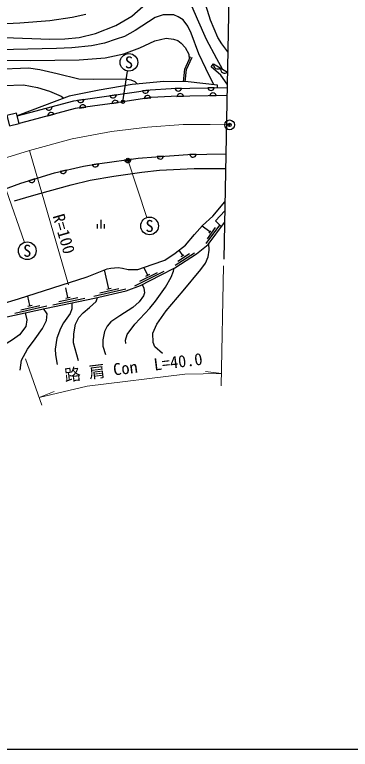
# Model space of a CAD drawing. Units: millimetres at full size, sheet at 1:1000; details may follow other scales. Extents: x 40000 to 680000, y 20000 to 380000.
# Drawn here: x 284469 to 335699, y 205000 to 317348 of the extents above; entities that cross this region are included whole.
import ezdxf
from ezdxf.enums import TextEntityAlignment as Align

# ---------------------------------------------------------------- set-up
doc = ezdxf.new("R2010")
doc.units = ezdxf.units.MM
doc.header["$LTSCALE"] = 1000
doc.header["$PDMODE"] = 32
doc.header["$PDSIZE"] = 500
doc.linetypes.add('CHAIN', pattern=[18.5, 12, -1.5, 3.5, -1.5])
for name, color, linetype, lineweight in [('M-BGD', 7, 'Continuous', 25), ('M-BGD-EXST', 7, 'Continuous', 25), ('M-BMK', 2, 'CHAIN', 13), ('M-BMK-OTRS', 5, 'Continuous', 25), ('M-BMK-SRVR', 3, 'Continuous', 25), ('M-STR-HTXT', 7, 'Continuous', 13), ('M-TTL-BAND', 7, 'Continuous', 25)]:
    doc.layers.add(name, color=color, linetype=linetype, lineweight=lineweight)
doc.layers.add('M-OTRS', color=6, linetype='Continuous')
doc.styles.add('ＭＳ ゴシック', font='')
doc.styles.get('ＭＳ ゴシック').set_extended_font_data('MS Gothic')

msp = doc.modelspace()

# ---------------------------------------------------------------- linework, layer by layer
at = {"layer": 'M-BGD'}
for p, q in [((304941, 305822), (303960, 305678)), ((309932, 306075), (308942, 306056)), ((314931, 306171), (313941, 306152)), ((299994, 305092), (299014, 304947)), ((304253, 304508), (305234, 304653)), ((309237, 304862), (310227, 304881)), ((314236, 304958), (315226, 304977)), ((295044, 304386), (294063, 304247)), ((299307, 303778), (300287, 303922)), ((290176, 303280), (289219, 303024)), ((294356, 303077), (295338, 303215)), ((289511, 301860), (290468, 302116)), ((307204, 295702), (306215, 295636)), ((312196, 295972), (311205, 295952)), ((297276, 294540), (296296, 294396)), ((302228, 295234), (301246, 295097)), ((292371, 293593), (291406, 293367)), ((287560, 292243), (286613, 291951)), ((297650, 284628), (297650, 285956)), ((297116, 284628), (297116, 285325)), ((298183, 284628), (298183, 285325)), ((314281, 284116), (313076, 285010)), ((313719, 282354), (315805, 285164)), ((313896, 283094), (315147, 284781)), ((314135, 283920), (314427, 284313)), ((308963, 279049), (311910, 280937)), ((310113, 280498), (309573, 281340)), ((309390, 279679), (311158, 280812)), ((309906, 280366), (310319, 280630)), ((304792, 277530), (304200, 278705)), ((298859, 275443), (298180, 278338)), ((302830, 275869), (307295, 278119)), ((303588, 276587), (306267, 277937)), ((304479, 277372), (305105, 277688)), ((292595, 274085), (292293, 275554)), ((296563, 274287), (301430, 275430)), ((297468, 274808), (300388, 275494)), ((298519, 275363), (299200, 275523)), ((286797, 272852), (286470, 274316)), ((292253, 274014), (292938, 274155)), ((290268, 272993), (295165, 274000)), ((291187, 273489), (294125, 274093)), ((284487, 271722), (289367, 272810)), ((285398, 272232), (288326, 272885)), ((286455, 272776), (287138, 272928))]:
    msp.add_line(p, q, dxfattribs=at)
for points in [[(317010, 311667), (316082, 312867), (315481, 313864), (314361, 316531), (313379, 319647)], [(262682, 317182), (267172, 315948), (269719, 315384), (272358, 314898), (277260, 314280), (282924, 313860), (289822, 313611), (292119, 313663), (294304, 313847), (296785, 314477), (299897, 315697), (302343, 317117), (304497, 319008)], [(295349, 317375), (293264, 316926), (289846, 316421), (285271, 316032), (281071, 315843), (277585, 315806), (274199, 316041), (269563, 317138), (266141, 318160)], [(311528, 318595), (312345, 316698), (313688, 313605), (315260, 310641), (316123, 309056)], [(314861, 306622), (313637, 309097), (312591, 311337), (311431, 314510), (310896, 315592), (310171, 316563), (309414, 317017), (308785, 317304), (307112, 317328), (305888, 316906), (302837, 314926), (301247, 314013), (299932, 313607), (298179, 313002), (296175, 312594), (293179, 312292), (290873, 312187), (282049, 311978), (276008, 312163), (268867, 312736), (266837, 313165), (263048, 314223), (260942, 315054), (258755, 316283)], [(303229, 306733), (302870, 307081), (302255, 307343), (301348, 307504), (296453, 307427), (294251, 307508), (290944, 308289), (288294, 308927), (286585, 309176), (276661, 308775), (274480, 308773), (270451, 309195), (266928, 309920), (262605, 311066), (258434, 312155), (255362, 313408), (253153, 314674)], [(256140, 315322), (258411, 314139), (261338, 313073), (264892, 311972), (267403, 311303), (270246, 310849), (273234, 310564), (280929, 310390), (286875, 310360), (294319, 310439), (298280, 310759), (301128, 311337), (303545, 312284), (305869, 313330), (307571, 313755), (308719, 313616), (309353, 313384), (309887, 313005), (310467, 312348), (311033, 311294), (311113, 310531)], [(248955, 313281), (253957, 310867), (259645, 308281), (261463, 307740), (263114, 307426), (266395, 306989), (270288, 306683), (275734, 306402), (279758, 306410), (285790, 306601), (287933, 306212), (289800, 305651), (291536, 304906), (291952, 304600)], [(310212, 307085), (310425, 309024), (311312, 310967)], [(310514, 307081), (310718, 308943), (311585, 310843)], [(316912, 306712), (315943, 308096), (314449, 309367), (314834, 309854), (316948, 308546)], [(315427, 306181), (315411, 306559), (310937, 307075), (307247, 307125), (302386, 306651), (297387, 305821), (292765, 304913), (284864, 301876)], [(284864, 301876), (286783, 302371), (293471, 304163), (298822, 304919), (305170, 305856), (308329, 306045), (316902, 306209)], [(316878, 305008), (308377, 304845), (305294, 304661), (298994, 303731), (293712, 302985), (287088, 301210), (285155, 300712)], [(277839, 288717), (281098, 290014), (285390, 291573), (290554, 293167), (294953, 294197), (297467, 294568), (303292, 295383), (305998, 295622), (310878, 295946), (316699, 296064)], [(284421, 288879), (287050, 289642), (289560, 290379), (293102, 291348), (296002, 292051), (299611, 292672), (303873, 293275), (306570, 293554), (311867, 293809), (316655, 293843)], [(282365, 273064), (285059, 273875), (295522, 277261), (298584, 278501), (299153, 278596), (300239, 278669), (300920, 278596), (301770, 278369), (303286, 278401), (305461, 279123), (307381, 279828), (308977, 280865), (310544, 282115), (311897, 283719), (313147, 285115), (314711, 286524), (316553, 288721)], [(316007, 284932), (315104, 285833), (316526, 287360)], [(282811, 271041), (289316, 272491), (296650, 274000), (301480, 275134), (303655, 275949), (306739, 277504), (308891, 278647), (312202, 280768), (313992, 282217), (316490, 285583)], [(307049, 265530), (305848, 266573), (305597, 267222), (305554, 268650), (306152, 270028), (307581, 272056), (310180, 275124), (312884, 278404), (313591, 279328), (314023, 280297), (314155, 281355), (314120, 282390)], [(301440, 267059), (301387, 267578), (301658, 268425), (302793, 270042), (305073, 272487), (305943, 273550), (307493, 275699), (308336, 277226), (308699, 278110), (308790, 278593)], [(303944, 276095), (304204, 275503), (304306, 274827), (304115, 274343), (303489, 273415), (302487, 272586), (300495, 271282), (299167, 270388), (298599, 269712), (298152, 268888), (297934, 267610), (297928, 266647), (298330, 265365)], [(293200, 273290), (293205, 272380), (292916, 271659), (291916, 270217), (291470, 269347), (290913, 267880), (290653, 266201), (290696, 265353), (290935, 263857)], [(294224, 264428), (293451, 267162), (293509, 268564), (293742, 270030), (294262, 271063), (294899, 271750), (295903, 272552), (296901, 273498), (297121, 274110)], [(285326, 262961), (285526, 264495), (286430, 266187), (287597, 267753), (288693, 269336), (289334, 270597), (289404, 271582), (288866, 272391)], [(286063, 271766), (286318, 270659), (286167, 269666), (285210, 268377), (284149, 267610), (282332, 266522), (280171, 265526), (278590, 264419), (277755, 263773), (276600, 262211), (275982, 260850), (275437, 258867)]]:
    msp.add_lwpolyline(points, dxfattribs=at)
msp.add_lwpolyline([(283647, 300334), (285155, 300712), (284760, 302288), (283252, 301910)], close=True, dxfattribs=at)
for centre, radius, start, end in [((315466, 309694), 652, 165.78725, 310.72523), ((316523, 309040), 652, 165.78725, 310.72523), ((304436, 305847), 505, 199.56865, 357.22684), ((309435, 306164), 505, 192.26971, 349.92791), ((314434, 306260), 505, 192.26971, 349.92791), ((299490, 305117), 505, 199.56865, 357.22684), ((304758, 304483), 505, 19.56865, 177.22684), ((309734, 304773), 505, 12.26971, 169.92791), ((314733, 304869), 505, 12.26971, 169.92791), ((294540, 304413), 505, 199.20897, 356.86716), ((294861, 303049), 505, 19.20897, 176.86716), ((299811, 303753), 505, 19.56865, 177.22684), ((289673, 303246), 505, 206.17663, 3.83483), ((290015, 301893), 505, 26.17663, 183.83483), ((306703, 295767), 505, 194.96383, 352.62202), ((311698, 296060), 505, 192.33638, 349.99457), ((296772, 294565), 505, 199.56461, 357.2228), ((301723, 295262), 505, 199.12835, 356.78654), ((291866, 293575), 505, 204.35232, 2.01052), ((287057, 292190), 505, 208.32593, 5.98412)]:
    msp.add_arc(centre, radius, start, end, dxfattribs=at)
at = {"layer": 'M-BGD-EXST'}
msp.add_line((300978, 304024), (301701, 308725), dxfattribs=at)
for centre, radius in [((301907, 310060), 1350), ((300978, 304024), 250), ((301737, 295165), 250), ((305057, 285036), 1350), ((286381, 281245), 1350)]:
    msp.add_circle(centre, radius, dxfattribs=at)
at = {"layer": 'M-BMK'}
msp.add_lwpolyline([(180917, 263411), (184537, 263019), (189291, 262654), (194984, 262489), (198796, 262693), (203767, 263102), (210380, 264179), (216368, 265523), (224293, 268178), (228026, 269746), (231582, 271557), (246366, 279209), (256968, 284386), (264279, 288040), (268701, 290051), (274283, 292423), (279479, 294330), (286722, 296555), (293262, 298355), (299224, 299475), (304724, 300166), (310201, 300561), (314284, 300561), (317273, 300499)], dxfattribs=at)
at = {"layer": 'M-BMK-OTRS'}
msp.add_line((317345, 328455), (316378, 279944), dxfattribs=at)
at = {"layer": 'M-BMK-SRVR'}
msp.add_circle((317273, 300499), 750, dxfattribs=at)
msp.add_circle((317273, 300499), 750, dxfattribs=at)
at = {"layer": 'M-OTRS'}
msp.add_point((317273, 300499), dxfattribs=at)
at = {"layer": 'M-STR-HTXT'}
for p, q in [((286722, 296555), (292684, 276009)), ((301737, 295165), (304637, 286319)), ((283166, 290571), (285941, 282521)), ((315992, 260590), (316358, 278924)), ((288613, 257615), (286092, 264733)), ((316029, 262467), (313593, 262768)), ((288193, 258800), (290479, 259697))]:
    msp.add_line(p, q, dxfattribs=at)
msp.add_lwpolyline([(288193, 258800), (295517, 260547), (310462, 262374), (316029, 262467)], dxfattribs=at)
at = {"layer": 'M-TTL-BAND'}
msp.add_line((40000, 205000), (579000, 205000), dxfattribs=at)

# ---------------------------------------------------------------- texts
at = {"layer": 'M-BGD-EXST', "style": 'ＭＳ ゴシック'}
for p in [(301907, 310060), (305057, 285036), (286381, 281245)]:
    msp.add_text('S', height=1833, dxfattribs=at).set_placement(p, align=Align.MIDDLE_CENTER)
at = {"layer": 'M-STR-HTXT', "style": 'ＭＳ ゴシック'}
for s, rotation, p in [('R=100', 286.179, (290577, 283419)), ('路 肩 Con\u3000L=40.0', 6.97, (302767, 261993))]:
    msp.add_text(s, height=1833, rotation=rotation, dxfattribs=at).set_placement(p, align=Align.BOTTOM_CENTER)

doc.saveas('drawing.dxf')
